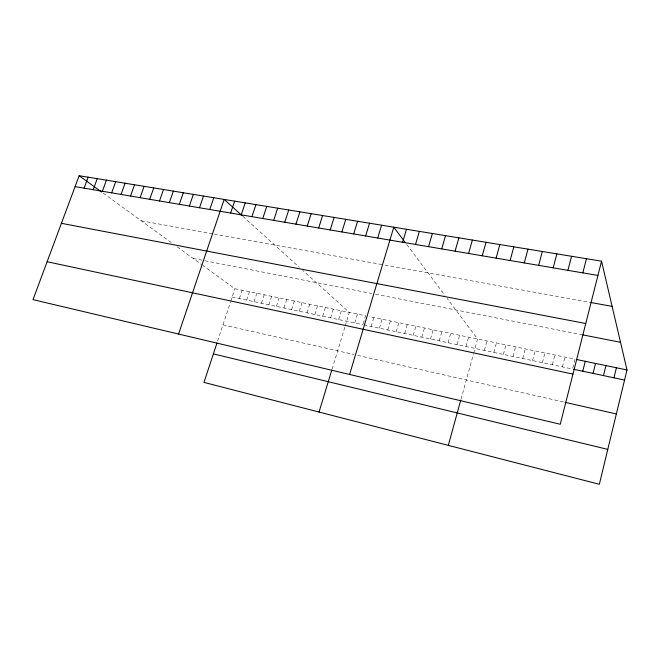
<?xml version="1.0" encoding="UTF-8"?>
<svg xmlns="http://www.w3.org/2000/svg" width="660" height="660" viewBox="0 0 660 660"><rect width="100%" height="100%" fill="white"/><g stroke="black" fill="none" stroke-linecap="round" stroke-linejoin="round"><path stroke-width="0.49" stroke-dasharray="3.3 2.47" d="M572.789 368.065L575.041 359.188L369.229 316.552M562.411 366.902L564.919 357.093M552.362 364.774L554.879 355.014M542.404 362.67L544.929 352.951M532.521 360.583L535.062 350.905M522.736 358.512L525.278 348.884M513.026 356.458L515.576 346.871M503.398 354.42L505.964 344.883M493.853 352.399L496.419 342.903M484.382 350.394L486.964 340.948M461.035 399.151L473.377 354.296M473.641 353.314L477.584 339.001L447.084 298.312M465.96 346.5L468.55 337.128M456.992 344.602L459.591 335.272M448.099 342.721L450.706 333.432M439.271 340.849L441.895 331.609M430.518 339.001L433.141 329.794M421.839 337.161L424.462 327.995M413.218 335.338L415.858 326.213M404.671 333.531L407.311 324.448M396.19 331.733L398.838 322.69M387.766 329.95L390.423 320.95M379.417 328.185L382.074 319.217M371.126 326.436L373.799 317.501M363.173 323.804L365.574 315.802L234.886 288.725L202.851 265.477M354.742 322.963L357.423 314.111M332.096 369.113L344.965 326.774M345.246 325.85L349.33 312.436L302.709 270.352M338.605 319.555L341.294 310.769M330.627 317.864L333.316 309.119M322.715 316.189L325.405 307.477M314.853 314.523L317.551 305.852M307.057 312.873L309.754 304.235M299.31 311.239L302.024 302.635M291.629 309.614L294.343 301.042M276.433 306.397L279.147 297.891M283.998 307.997L286.721 299.467M268.917 304.804L271.639 296.34M261.451 303.229L264.182 294.797M254.05 301.661L256.781 293.263M246.691 300.102L249.43 291.736M239.398 298.559L242.129 290.227M217.585 341.146L230.431 302.222M230.72 301.356L234.886 288.725M141.248 220.778L213.155 233.846M214.153 234.028L383.048 264.734M384.962 265.089L589.85 302.338M193.174 258.456L203.866 260.551M204.839 260.741L371.803 293.502M375.49 294.22L581.872 334.711M232.147 297.025L362.909 324.695M363.817 324.885L572.542 369.047M222.964 324.86L353.941 354.527M357.604 355.352L564.152 402.13M103.216 193.174L172.177 243.218M177.235 246.889L202.125 264.949M242.814 216.274L299.335 267.3M406.766 244.505L444.931 295.433"/><path stroke-width="0.99" d="M601.54 261.178L560.266 424.256L33 299.648L79.15 175.708L601.54 261.178L627 369.955L599.338 484.291L203.973 382.396L216.991 342.961M613.973 377.809L616.423 367.76M603.479 375.589L605.946 365.59M593.076 373.395L595.551 363.437M582.763 371.209L585.255 361.309M582.83 272.869L586.459 258.703M567.913 270.336L571.568 256.27M553.187 267.836L556.867 253.869M538.651 265.37L542.347 251.493M524.288 262.927L528 249.142M510.106 260.518L513.835 246.823M496.097 258.142L499.851 244.538M448.313 445.368L460.779 400.067M482.254 255.791L486.024 242.278M468.584 253.465L472.37 240.042M455.078 251.171L458.882 237.831M441.73 248.902L445.549 235.653M428.546 246.667L432.382 233.5M415.511 244.447L419.364 231.371M402.641 242.261L406.502 229.267M349.602 374.476L393.789 227.188L404.992 242.146M377.701 238.029L381.587 225.192M319.044 412.054L331.798 370.087M365.623 235.975L369.526 223.212M353.686 233.945L357.596 221.265M341.88 231.94L345.799 219.334M330.206 229.96L334.133 217.429M318.656 227.997L322.6 215.539M307.23 226.058L311.182 213.675M295.936 224.136L299.896 211.827M284.757 222.238L288.725 209.995M273.702 220.366L277.678 208.189M262.762 218.501L266.747 206.398M251.938 216.67L255.931 204.633M241.238 214.846L245.231 202.884M230.637 213.048L234.638 201.151M178.555 334.051L224.161 199.435L242.063 215.597M209.781 209.5L213.79 197.736M199.51 207.76L203.527 196.061M189.346 206.035L193.372 194.395M179.289 204.328L183.323 192.753M169.331 202.636L173.365 191.128M159.481 200.962L163.515 189.511M149.721 199.303L153.763 187.918M140.069 197.662L144.111 186.334M130.507 196.036L134.557 184.775M121.036 194.428L125.095 183.224M111.664 192.835L115.723 181.69M102.382 191.26L106.442 180.172M93.192 189.7L97.259 178.67M84.092 188.158L88.159 177.185M75.083 186.623L597.927 275.435M590.857 302.519L612.125 306.388M61.421 223.311L585.758 323.515M582.821 334.892L620.524 342.292M576.898 359.576L627 369.955M573.474 369.245L624.558 380.053M47.116 261.739L572.954 374.104M565.092 402.344L616.357 413.952M213.386 353.884L607.778 449.394M79.15 175.708L101.624 192.019"/></g></svg>
